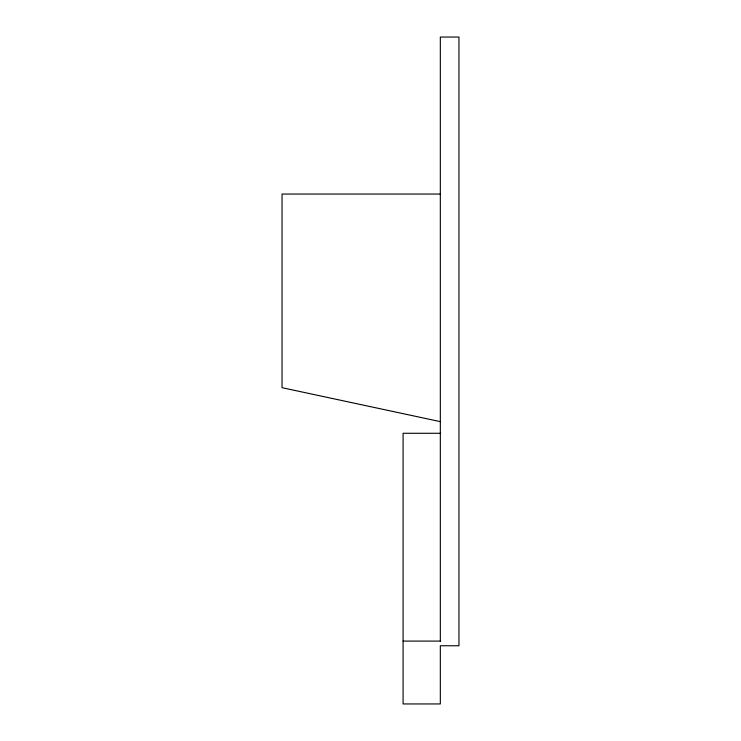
<?xml version="1.0" encoding="UTF-8"?>
<svg xmlns="http://www.w3.org/2000/svg" width="741" height="741" viewBox="0 0 741 741"><rect width="100%" height="100%" fill="white"/><g stroke="black" fill="none" stroke-linecap="round" stroke-linejoin="round"><path stroke-width="1.11" d="M440.432 194.049L282.043 194.049L282.043 387.691L440.33 421.638M440.645 433.281L403.085 433.281L403.085 703.95L440.33 703.95L440.33 645.754L458.957 645.754L458.957 37.05L440.33 37.05L440.33 641.095M403.085 641.095L440.645 641.095"/></g></svg>
